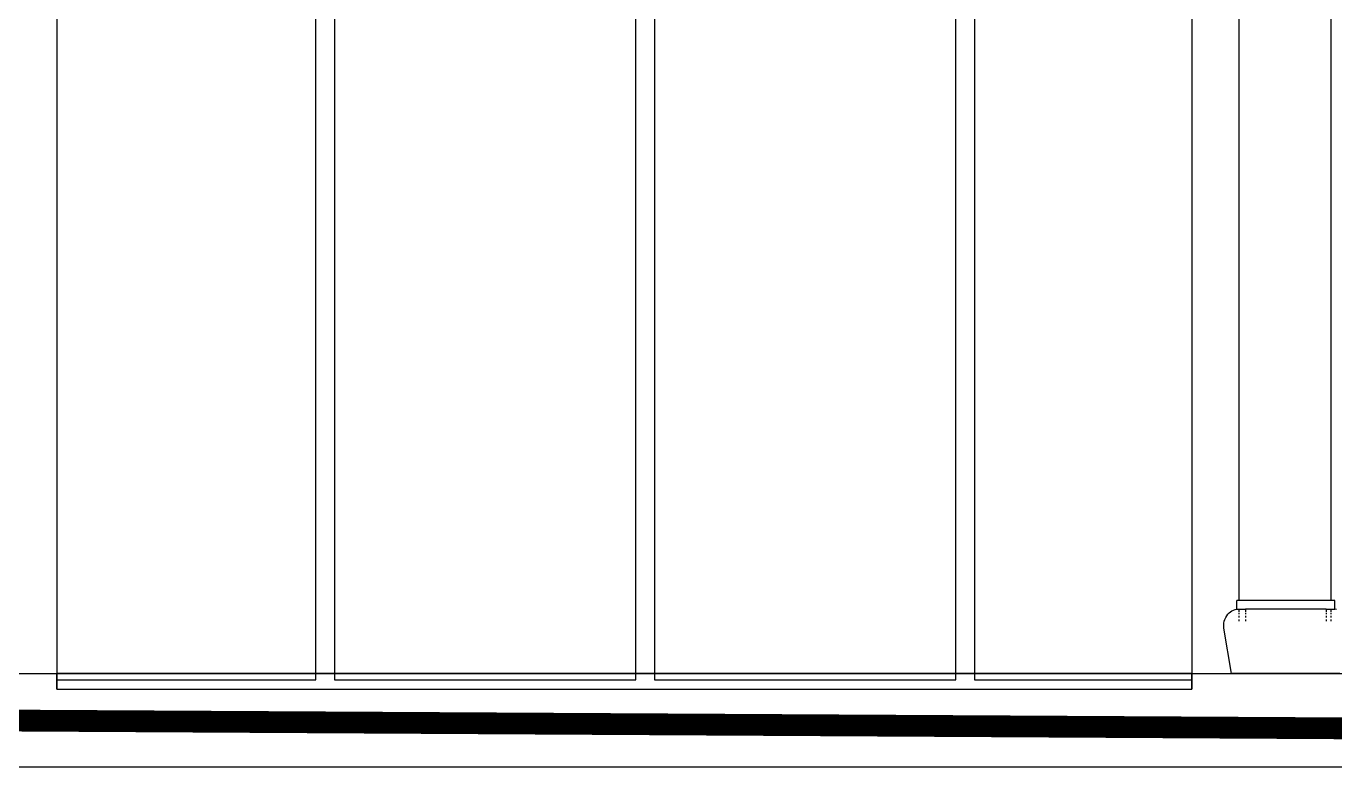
# Model space of a CAD drawing. Extents: x -24961 to 905641, y -154323 to 635957.
# Drawn here: x 414530 to 418738, y -120407 to -117991 of the extents above; entities that cross this region are included whole.
import ezdxf

# ---------------------------------------------------------------- set-up
doc = ezdxf.new("R2010")
doc.units = 0
doc.header["$LTSCALE"] = 1000
doc.header["$MEASUREMENT"] = 0
for name, color, linetype in [('DOTE', 1, 'Continuous'), ('WALL', 9, 'Continuous'), ('窗', 154, 'Continuous')]:
    doc.layers.add(name, color=color, linetype=linetype)

msp = doc.modelspace()

# ---------------------------------------------------------------- linework, layer by layer
for p, q in [((418430.3, -119837), (418430.3, -117059.8)), ((418726.2, -119837), (418726.2, -117059.8)), ((418430.3, -119837), (418422.5, -119837)), ((418422.5, -119864.6), (418422.5, -119837)), ((418726.2, -119837), (418430.3, -119837)), ((418737.8, -119837), (418726.2, -119837)), ((418737.8, -119864.6), (418737.8, -119837)), ((418384.4, -119897.5), (418387, -119891.7)), ((418387, -119891.7), (418390.2, -119886.3)), ((418390.2, -119886.3), (418393.9, -119881.3)), ((418393.9, -119881.3), (418397.9, -119876.9)), ((418397.9, -119876.9), (418402.3, -119873.1)), ((418402.3, -119873.1), (418407.1, -119869.9)), ((418407.1, -119869.9), (418412.1, -119867.5)), ((418412.1, -119867.5), (418417.2, -119865.7)), ((418417.2, -119865.7), (418422.5, -119864.6)), ((418422.5, -119864.6), (418430.3, -119864.6)), ((418430.3, -119873.1), (418430.3, -119864.6)), ((418430.3, -119864.6), (418450.3, -119864.6)), ((418430.3, -119881.3), (418430.3, -119876.9)), ((418430.3, -119891.7), (418430.3, -119886.3)), ((418450.3, -119864.6), (418450.3, -119873.1)), ((418710, -119864.6), (418450.3, -119864.6)), ((418450.3, -119876.9), (418450.3, -119881.3)), ((418450.3, -119886.3), (418450.3, -119891.7)), ((418710, -119864.6), (418710, -119873.1)), ((418710, -119864.6), (418726.2, -119864.6)), ((418710, -119876.9), (418710, -119881.3)), ((418710, -119886.3), (418710, -119891.7)), ((418726.2, -119873.1), (418726.2, -119864.6)), ((418726.2, -119864.6), (418737.8, -119864.6)), ((418726.2, -119881.3), (418726.2, -119876.9)), ((418726.2, -119891.7), (418726.2, -119886.3)), ((418743.1, -119865.7), (418737.8, -119864.6)), ((418380.6, -119910.1), (418382.2, -119903.7)), ((418381.1, -119925.3), (418380.6, -119910.1)), ((418405.9, -120071.9), (418381.1, -119925.3)), ((418382.2, -119903.7), (418384.4, -119897.5)), ((418430.3, -119903.7), (418430.3, -119897.5)), ((418450.3, -119897.5), (418450.3, -119903.7)), ((418710, -119897.5), (418710, -119903.7)), ((418726.2, -119903.7), (418726.2, -119897.5)), ((414504.5, -120071.9), (414628.2, -120071.9)), ((418278.2, -120071.9), (414628.2, -120071.9)), ((418278.2, -120071.9), (418405.9, -120071.9)), ((418754.5, -120071.9), (418405.9, -120071.9))]:
    msp.add_line(p, q)
at = {"layer": 'DOTE'}
for p, q in [((393685.1, -120071.9), (443041.3, -120071.9)), ((393685.1, -120371.9), (443041.3, -120371.9))]:
    msp.add_line(p, q, dxfattribs=at)
at = {"layer": 'WALL', "linetype": 'Continuous', "const_width": 70}
msp.add_lwpolyline([(393685.1, -119971.9), (401984.5, -120071.9), (410190.5, -120171.9), (414326.5, -120221.9), (422887, -120271.9), (427119, -120371.9), (443041.3, -120371.9)], dxfattribs=at)
at = {"layer": '窗'}
for p, q in [((414628.2, -117051.9), (414628.2, -120091.9)), ((415460.9, -120091.9), (415460.9, -117051.9)), ((415521.2, -117051.9), (415521.2, -120091.9)), ((416490, -120091.9), (416490, -117051.9)), ((416550.2, -117051.9), (416550.2, -120091.9)), ((417519.1, -120091.9), (417519.1, -117051.9)), ((417579.3, -117051.9), (417579.3, -120091.9)), ((418278.2, -117051.9), (418278.2, -120091.9)), ((414628.2, -120121.9), (414628.2, -120071.9)), ((414628.2, -120091.9), (415460.9, -120091.9)), ((414628.2, -120091.9), (414628.2, -120121.9)), ((415521.2, -120091.9), (416490, -120091.9)), ((416550.2, -120091.9), (417519.1, -120091.9)), ((417579.3, -120091.9), (418278.2, -120091.9)), ((418278.2, -120121.9), (418278.2, -120071.9)), ((418278.2, -120091.9), (418278.2, -120121.9)), ((414628.2, -120121.9), (418278.2, -120121.9))]:
    msp.add_line(p, q, dxfattribs=at)

doc.saveas('drawing.dxf')
